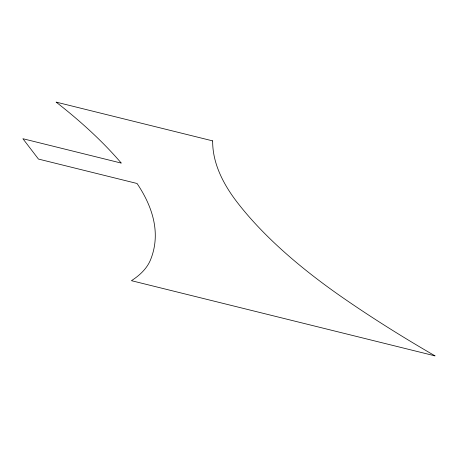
<?xml version="1.0" encoding="UTF-8"?>
<svg xmlns="http://www.w3.org/2000/svg" width="458" height="458" viewBox="0 0 458 458"><rect width="100%" height="100%" fill="white"/><g stroke="black" fill="none" stroke-linecap="round" stroke-linejoin="round"><path stroke-width="0.69" d="M212.667 140.887L56.099 102.1A886.453 297.362 10.7 0 1 121.267 163.094L22.9 138.722L38.449 159.063L137.051 183.486A566.002 189.864 10.7 0 1 150.556 259.743A268.405 90.037 10.7 0 1 131.435 280.68L435.1 355.9A1339.192 449.235 10.7 0 1 343.42 298.112A886.453 297.362 10.7 0 1 236.654 201.583A566.002 189.864 10.7 0 1 212.667 140.887"/></g></svg>
